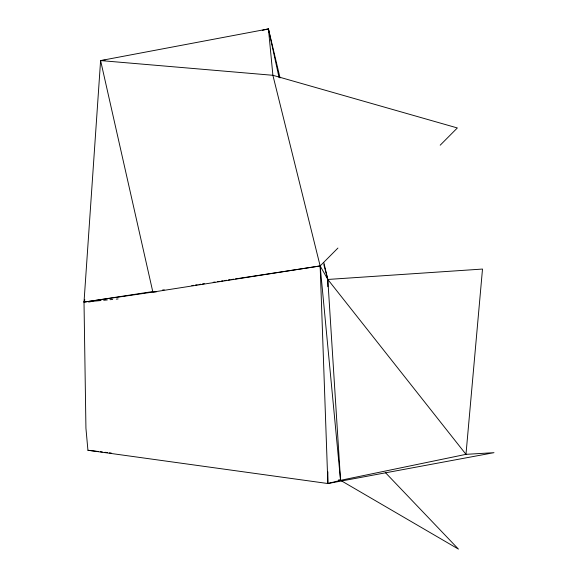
<?xml version="1.0" encoding="UTF-8"?>
<svg xmlns="http://www.w3.org/2000/svg" width="578" height="578" viewBox="0 0 578 578"><rect width="100%" height="100%" fill="white"/><g stroke="black" fill="none" stroke-linecap="round" stroke-linejoin="round"><path stroke-width="0.87" d="M105.073 60.163L100.601 60.574L84.012 302.106L85.934 428.233L87.928 450.262L327.856 483.526L493.988 452.675L465.976 454.344L340.55 480.325L327.856 483.526L320.147 265.945L272.895 75.292L268.438 28.9L100.601 60.574L152.867 292.085L156.457 291.825M84.771 299.512L84.012 302.106L152.867 292.085L320.147 265.945L337.935 248.056M84.706 300.437L84.012 302.106L152.628 291.601M440.198 145.194L457.35 127.948L272.895 75.292L100.601 60.574M262.289 30.352L268.438 28.9L280.063 77.958M162.425 290.098L164.21 289.824M191.831 285.597L193.616 285.322M195.4 285.048L197.177 284.773M198.962 284.499L200.747 284.231M202.524 283.957L204.309 283.682M213.217 282.317L215.002 282.042M217.675 281.638L219.459 281.363M221.237 281.089L223.021 280.814M224.806 280.547L226.583 280.272M228.368 279.998L230.152 279.723M231.93 279.456L233.714 279.181M235.499 278.907L320.147 265.945L327.813 279.456L465.976 454.344L482.5 269.059L327.813 279.456L323.839 264.688M88.492 301.687L90.284 301.521M92.083 301.355L101.042 300.524M103.729 300.278L107.32 299.939M110.008 299.693L112.696 299.44M116.279 299.108L118.071 298.942M88.521 301.926L90.32 301.846M87.928 450.262L98.679 451.541M100.471 451.75L102.263 451.967M104.95 452.285L107.638 452.603M109.43 452.82L111.214 453.029M338.759 480.108L340.55 480.325L327.813 279.456L323.868 262.809M338.78 479.964L340.55 480.325L320.147 265.945M341.323 480.773L458.433 549.1L385.331 472.522M268.438 28.9L279.008 77.365M327.813 279.456L327.813 286.681M327.849 471.785L327.856 483.526"/></g></svg>
